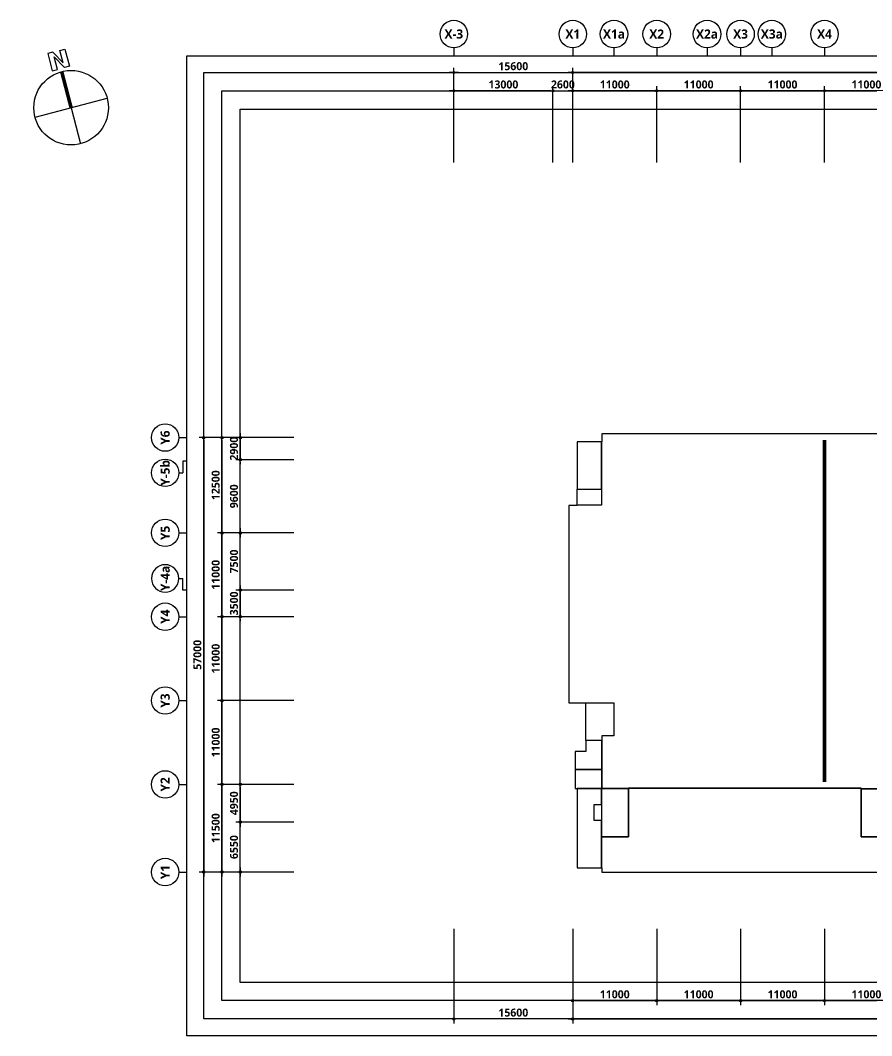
# Model space of a CAD drawing. Header units: millimetres. Extents: x -5354 to 997967, y -1313401 to 249081.
# Drawn here: x 498646 to 610275, y -928197 to -794976 of the extents above; entities that cross this region are included whole.
import ezdxf
from ezdxf.enums import TextEntityAlignment as Align

# ---------------------------------------------------------------- set-up
doc = ezdxf.new("R2010")
doc.units = ezdxf.units.MM
doc.header["$LTSCALE"] = 300
doc.header["$MEASUREMENT"] = 0
doc.header["$PDSIZE"] = -10
doc.layers.get('0').update_dxf_attribs({"linetype": 'CONTINUOUS'})
doc.layers.get('Defpoints').update_dxf_attribs({"color": 153, "linetype": 'CONTINUOUS'})
for name, color, linetype in [('A-ANNO-SYMB', 7, 'CONTINUOUS'), ('A-ANNO-TEXT1', 7, 'CONTINUOUS'), ('A-ST-AXIS-BUB', 7, 'CONTINUOUS'), ('A-ST-AXIS-DIM', 7, 'CONTINUOUS'), ('ILDO_Cosinus Joint', 20, 'CONTINUOUS'), ('X-SEC-종$0$A-ST-AXIS-BUB', 7, 'CONTINUOUS')]:
    doc.layers.add(name, color=color, linetype=linetype)
doc.layers.add('Defpoint', color=161, linetype='CONTINUOUS', plot=False)
doc.layers.add('면적', color=210, linetype='CONTINUOUS', plot=False)
doc.styles.add('SH_대대리576', font='')
doc.styles.get('SH_대대리576').set_extended_font_data('NanumGothic', bold=True)
doc.dimstyles.new('SHP 600', dxfattribs={"dimscale": 300, "dimtxt": 3.5, "dimasz": 1, "dimexe": 2, "dimexo": 2, "dimgap": 1, "dimtad": 1, "dimdec": 0, "dimzin": 0, "dimdsep": 46, "dimtxsty": 'SH_대대리576', "dimblk": 'DIMDOT', "dimcen": 0.09, "dimclrt": 3, "dimadec": 0, "dimazin": 1, "dimtfac": 1, "dimtdec": 0, "dimtix": 1, "dimtmove": 2, "dimatfit": 0, "dimldrblk": 'DIMDOT', "dimfxl": 1, "dimtolj": 1, "dimtzin": 0, "dimarcsym": 0})

# ---------------------------------------------------------------- blocks, each defined once
blk = doc.blocks.new('DIMDOT')
at = {"color": 0}
blk.add_line((-2, 0), (2, 0), dxfattribs=at)
for radius in [0.5, 0.25]:
    blk.add_circle((0, 0), radius, dxfattribs=at)
blk = doc.blocks.new('*D756')
at = {"layer": 'A-ST-AXIS-DIM', "color": 0, "lineweight": -2, "transparency": 16777216}
for p, q in [((571087, -813626), (571087, -801226)), ((676387, -801826), (571387, -801826)), ((676687, -813626), (676687, -801226))]:
    blk.add_line(p, q, dxfattribs=at)
at = {"layer": 'Defpoints', "color": 0, "transparency": 16777216}
for p in [(571087, -801826), (571087, -814226), (676687, -814226)]:
    blk.add_point(p, dxfattribs=at)
at = {"layer": 'A-ST-AXIS-DIM', "color": 0, "lineweight": -2, "transparency": 16777216, "xscale": 300, "yscale": 300, "zscale": 300, "rotation": 180}
blk.add_blockref('DIMDOT', (571087, -801826), dxfattribs=at)
at = {"layer": 'A-ST-AXIS-DIM', "color": 0, "lineweight": -2, "transparency": 16777216, "xscale": 300, "yscale": 300, "zscale": 300}
blk.add_blockref('DIMDOT', (676687, -801826), dxfattribs=at)
at = {"layer": 'A-ST-AXIS-DIM', "color": 3, "transparency": 16777216, "insert": (623887, -801001), "char_height": 1050, "attachment_point": 5, "style": 'SH_대대리576'}
blk.add_mtext('\\A1;105600', dxfattribs=at)
blk = doc.blocks.new('*D755')
at = {"layer": 'A-ST-AXIS-DIM', "color": 0, "lineweight": -2, "transparency": 16777216}
for p, q in [((571087, -813626), (571087, -803626)), ((581787, -804226), (571387, -804226)), ((582087, -813626), (582087, -803626))]:
    blk.add_line(p, q, dxfattribs=at)
at = {"layer": 'Defpoints', "color": 0, "transparency": 16777216}
for p in [(571087, -804226), (571087, -814226), (582087, -814226)]:
    blk.add_point(p, dxfattribs=at)
at = {"layer": 'A-ST-AXIS-DIM', "color": 0, "lineweight": -2, "transparency": 16777216, "xscale": 300, "yscale": 300, "zscale": 300, "rotation": 180}
blk.add_blockref('DIMDOT', (571087, -804226), dxfattribs=at)
at = {"layer": 'A-ST-AXIS-DIM', "color": 0, "lineweight": -2, "transparency": 16777216, "xscale": 300, "yscale": 300, "zscale": 300}
blk.add_blockref('DIMDOT', (582087, -804226), dxfattribs=at)
at = {"layer": 'A-ST-AXIS-DIM', "color": 3, "transparency": 16777216, "insert": (576587, -803401), "char_height": 1050, "attachment_point": 5, "style": 'SH_대대리576'}
blk.add_mtext('\\A1;11000', dxfattribs=at)
blk = doc.blocks.new('*D754')
at = {"layer": 'A-ST-AXIS-DIM', "color": 0, "lineweight": -2, "transparency": 16777216}
for p, q in [((582087, -813626), (582087, -803626)), ((592787, -804226), (582387, -804226)), ((593087, -813626), (593087, -803626))]:
    blk.add_line(p, q, dxfattribs=at)
at = {"layer": 'Defpoints', "color": 0, "transparency": 16777216}
for p in [(582087, -804226), (582087, -814226), (593087, -814226)]:
    blk.add_point(p, dxfattribs=at)
at = {"layer": 'A-ST-AXIS-DIM', "color": 0, "lineweight": -2, "transparency": 16777216, "xscale": 300, "yscale": 300, "zscale": 300, "rotation": 180}
blk.add_blockref('DIMDOT', (582087, -804226), dxfattribs=at)
at = {"layer": 'A-ST-AXIS-DIM', "color": 0, "lineweight": -2, "transparency": 16777216, "xscale": 300, "yscale": 300, "zscale": 300}
blk.add_blockref('DIMDOT', (593087, -804226), dxfattribs=at)
at = {"layer": 'A-ST-AXIS-DIM', "color": 3, "transparency": 16777216, "insert": (587587, -803401), "char_height": 1050, "attachment_point": 5, "style": 'SH_대대리576'}
blk.add_mtext('\\A1;11000', dxfattribs=at)
blk = doc.blocks.new('*D753')
at = {"layer": 'A-ST-AXIS-DIM', "color": 0, "lineweight": -2, "transparency": 16777216}
for p, q in [((593087, -813626), (593087, -803626)), ((603787, -804226), (593387, -804226)), ((604087, -813626), (604087, -803626))]:
    blk.add_line(p, q, dxfattribs=at)
at = {"layer": 'Defpoints', "color": 0, "transparency": 16777216}
for p in [(593087, -804226), (593087, -814226), (604087, -814226)]:
    blk.add_point(p, dxfattribs=at)
at = {"layer": 'A-ST-AXIS-DIM', "color": 0, "lineweight": -2, "transparency": 16777216, "xscale": 300, "yscale": 300, "zscale": 300, "rotation": 180}
blk.add_blockref('DIMDOT', (593087, -804226), dxfattribs=at)
at = {"layer": 'A-ST-AXIS-DIM', "color": 0, "lineweight": -2, "transparency": 16777216, "xscale": 300, "yscale": 300, "zscale": 300}
blk.add_blockref('DIMDOT', (604087, -804226), dxfattribs=at)
at = {"layer": 'A-ST-AXIS-DIM', "color": 3, "transparency": 16777216, "insert": (598587, -803401), "char_height": 1050, "attachment_point": 5, "style": 'SH_대대리576'}
blk.add_mtext('\\A1;11000', dxfattribs=at)
blk = doc.blocks.new('*D752')
at = {"layer": 'A-ST-AXIS-DIM', "color": 0, "lineweight": -2, "transparency": 16777216}
for p, q in [((604087, -813626), (604087, -803626)), ((614787, -804226), (604387, -804226)), ((615087, -813626), (615087, -803626))]:
    blk.add_line(p, q, dxfattribs=at)
at = {"layer": 'Defpoints', "color": 0, "transparency": 16777216}
for p in [(604087, -804226), (604087, -814226), (615087, -814226)]:
    blk.add_point(p, dxfattribs=at)
at = {"layer": 'A-ST-AXIS-DIM', "color": 0, "lineweight": -2, "transparency": 16777216, "xscale": 300, "yscale": 300, "zscale": 300, "rotation": 180}
blk.add_blockref('DIMDOT', (604087, -804226), dxfattribs=at)
at = {"layer": 'A-ST-AXIS-DIM', "color": 0, "lineweight": -2, "transparency": 16777216, "xscale": 300, "yscale": 300, "zscale": 300}
blk.add_blockref('DIMDOT', (615087, -804226), dxfattribs=at)
at = {"layer": 'A-ST-AXIS-DIM', "color": 3, "transparency": 16777216, "insert": (609587, -803401), "char_height": 1050, "attachment_point": 5, "style": 'SH_대대리576'}
blk.add_mtext('\\A1;11000', dxfattribs=at)
blk = doc.blocks.new('*D740')
at = {"layer": 'A-ST-AXIS-DIM', "color": 0, "lineweight": -2, "transparency": 16777216}
for p, q in [((534487, -849726), (522087, -849726)), ((522687, -850026), (522687, -906426)), ((534487, -906726), (522087, -906726))]:
    blk.add_line(p, q, dxfattribs=at)
at = {"layer": 'Defpoints', "color": 0, "transparency": 16777216}
for p in [(535087, -849726), (522687, -906726), (535087, -906726)]:
    blk.add_point(p, dxfattribs=at)
at = {"layer": 'A-ST-AXIS-DIM', "color": 0, "lineweight": -2, "transparency": 16777216, "xscale": 300, "yscale": 300, "zscale": 300}
for p, rotation in [((522687, -849726), 90), ((522687, -906726), 270)]:
    blk.add_blockref('DIMDOT', p, dxfattribs=dict(at, rotation=rotation))
at = {"layer": 'A-ST-AXIS-DIM', "color": 3, "transparency": 16777216, "insert": (521862, -878226), "char_height": 1050, "attachment_point": 5, "rotation": 90, "style": 'SH_대대리576'}
blk.add_mtext('\\A1;57000', dxfattribs=at)
blk = doc.blocks.new('*D739')
at = {"layer": 'A-ST-AXIS-DIM', "color": 0, "lineweight": -2, "transparency": 16777216}
for p, q in [((534487, -895226), (524487, -895226)), ((525087, -895526), (525087, -906426)), ((534487, -906726), (524487, -906726))]:
    blk.add_line(p, q, dxfattribs=at)
at = {"layer": 'Defpoints', "color": 0, "transparency": 16777216}
for p in [(535087, -895226), (525087, -906726), (535087, -906726)]:
    blk.add_point(p, dxfattribs=at)
at = {"layer": 'A-ST-AXIS-DIM', "color": 0, "lineweight": -2, "transparency": 16777216, "xscale": 300, "yscale": 300, "zscale": 300}
for p, rotation in [((525087, -895226), 90), ((525087, -906726), 270)]:
    blk.add_blockref('DIMDOT', p, dxfattribs=dict(at, rotation=rotation))
at = {"layer": 'A-ST-AXIS-DIM', "color": 3, "transparency": 16777216, "insert": (524262, -900976), "char_height": 1050, "attachment_point": 5, "rotation": 90, "style": 'SH_대대리576'}
blk.add_mtext('\\A1;11500', dxfattribs=at)
blk = doc.blocks.new('*D738')
at = {"layer": 'A-ST-AXIS-DIM', "color": 0, "lineweight": -2, "transparency": 16777216}
for p, q in [((534487, -884226), (524487, -884226)), ((525087, -884526), (525087, -894926)), ((534487, -895226), (524487, -895226))]:
    blk.add_line(p, q, dxfattribs=at)
at = {"layer": 'Defpoints', "color": 0, "transparency": 16777216}
for p in [(535087, -884226), (525087, -895226), (535087, -895226)]:
    blk.add_point(p, dxfattribs=at)
at = {"layer": 'A-ST-AXIS-DIM', "color": 0, "lineweight": -2, "transparency": 16777216, "xscale": 300, "yscale": 300, "zscale": 300}
for p, rotation in [((525087, -884226), 90), ((525087, -895226), 270)]:
    blk.add_blockref('DIMDOT', p, dxfattribs=dict(at, rotation=rotation))
at = {"layer": 'A-ST-AXIS-DIM', "color": 3, "transparency": 16777216, "insert": (524262, -889726), "char_height": 1050, "attachment_point": 5, "rotation": 90, "style": 'SH_대대리576'}
blk.add_mtext('\\A1;11000', dxfattribs=at)
blk = doc.blocks.new('*D737')
at = {"layer": 'A-ST-AXIS-DIM', "color": 0, "lineweight": -2, "transparency": 16777216}
for p, q in [((534487, -873226), (524487, -873226)), ((525087, -873526), (525087, -883926)), ((534487, -884226), (524487, -884226))]:
    blk.add_line(p, q, dxfattribs=at)
at = {"layer": 'Defpoints', "color": 0, "transparency": 16777216}
for p in [(535087, -873226), (525087, -884226), (535087, -884226)]:
    blk.add_point(p, dxfattribs=at)
at = {"layer": 'A-ST-AXIS-DIM', "color": 0, "lineweight": -2, "transparency": 16777216, "xscale": 300, "yscale": 300, "zscale": 300}
for p, rotation in [((525087, -873226), 90), ((525087, -884226), 270)]:
    blk.add_blockref('DIMDOT', p, dxfattribs=dict(at, rotation=rotation))
at = {"layer": 'A-ST-AXIS-DIM', "color": 3, "transparency": 16777216, "insert": (524262, -878726), "char_height": 1050, "attachment_point": 5, "rotation": 90, "style": 'SH_대대리576'}
blk.add_mtext('\\A1;11000', dxfattribs=at)
blk = doc.blocks.new('*D736')
at = {"layer": 'A-ST-AXIS-DIM', "color": 0, "lineweight": -2, "transparency": 16777216}
for p, q in [((534487, -862226), (524487, -862226)), ((525087, -862526), (525087, -872926)), ((534487, -873226), (524487, -873226))]:
    blk.add_line(p, q, dxfattribs=at)
at = {"layer": 'Defpoints', "color": 0, "transparency": 16777216}
for p in [(535087, -862226), (525087, -873226), (535087, -873226)]:
    blk.add_point(p, dxfattribs=at)
at = {"layer": 'A-ST-AXIS-DIM', "color": 0, "lineweight": -2, "transparency": 16777216, "xscale": 300, "yscale": 300, "zscale": 300}
for p, rotation in [((525087, -862226), 90), ((525087, -873226), 270)]:
    blk.add_blockref('DIMDOT', p, dxfattribs=dict(at, rotation=rotation))
at = {"layer": 'A-ST-AXIS-DIM', "color": 3, "transparency": 16777216, "insert": (524262, -867726), "char_height": 1050, "attachment_point": 5, "rotation": 90, "style": 'SH_대대리576'}
blk.add_mtext('\\A1;11000', dxfattribs=at)
blk = doc.blocks.new('*D735')
at = {"layer": 'A-ST-AXIS-DIM', "color": 0, "lineweight": -2, "transparency": 16777216}
for p, q in [((534487, -849726), (524487, -849726)), ((525087, -850026), (525087, -861926)), ((534487, -862226), (524487, -862226))]:
    blk.add_line(p, q, dxfattribs=at)
at = {"layer": 'Defpoints', "color": 0, "transparency": 16777216}
for p in [(535087, -849726), (525087, -862226), (535087, -862226)]:
    blk.add_point(p, dxfattribs=at)
at = {"layer": 'A-ST-AXIS-DIM', "color": 0, "lineweight": -2, "transparency": 16777216, "xscale": 300, "yscale": 300, "zscale": 300}
for p, rotation in [((525087, -849726), 90), ((525087, -862226), 270)]:
    blk.add_blockref('DIMDOT', p, dxfattribs=dict(at, rotation=rotation))
at = {"layer": 'A-ST-AXIS-DIM', "color": 3, "transparency": 16777216, "insert": (524262, -855976), "char_height": 1050, "attachment_point": 5, "rotation": 90, "style": 'SH_대대리576'}
blk.add_mtext('\\A1;12500', dxfattribs=at)
blk = doc.blocks.new('*D603')
at = {"layer": 'A-ST-AXIS-DIM', "color": 0, "lineweight": -2, "transparency": 16777216}
for p, q in [((571087, -914197), (571087, -924197)), ((582087, -914197), (582087, -924197)), ((571387, -923597), (581787, -923597))]:
    blk.add_line(p, q, dxfattribs=at)
at = {"layer": 'Defpoints', "color": 0, "transparency": 16777216}
for p in [(571087, -913597), (582087, -913597), (582087, -923597)]:
    blk.add_point(p, dxfattribs=at)
at = {"layer": 'A-ST-AXIS-DIM', "color": 0, "lineweight": -2, "transparency": 16777216, "xscale": 300, "yscale": 300, "zscale": 300, "rotation": 180}
blk.add_blockref('DIMDOT', (571087, -923597), dxfattribs=at)
at = {"layer": 'A-ST-AXIS-DIM', "color": 0, "lineweight": -2, "transparency": 16777216, "xscale": 300, "yscale": 300, "zscale": 300}
blk.add_blockref('DIMDOT', (582087, -923597), dxfattribs=at)
at = {"layer": 'A-ST-AXIS-DIM', "color": 3, "transparency": 16777216, "insert": (576587, -922772), "char_height": 1050, "attachment_point": 5, "style": 'SH_대대리576'}
blk.add_mtext('\\A1;11000', dxfattribs=at)
blk = doc.blocks.new('*D602')
at = {"layer": 'A-ST-AXIS-DIM', "color": 0, "lineweight": -2, "transparency": 16777216}
for p, q in [((582087, -914197), (582087, -924197)), ((593087, -914197), (593087, -924197)), ((582387, -923597), (592787, -923597))]:
    blk.add_line(p, q, dxfattribs=at)
at = {"layer": 'Defpoints', "color": 0, "transparency": 16777216}
for p in [(582087, -913597), (593087, -913597), (593087, -923597)]:
    blk.add_point(p, dxfattribs=at)
at = {"layer": 'A-ST-AXIS-DIM', "color": 0, "lineweight": -2, "transparency": 16777216, "xscale": 300, "yscale": 300, "zscale": 300, "rotation": 180}
blk.add_blockref('DIMDOT', (582087, -923597), dxfattribs=at)
at = {"layer": 'A-ST-AXIS-DIM', "color": 0, "lineweight": -2, "transparency": 16777216, "xscale": 300, "yscale": 300, "zscale": 300}
blk.add_blockref('DIMDOT', (593087, -923597), dxfattribs=at)
at = {"layer": 'A-ST-AXIS-DIM', "color": 3, "transparency": 16777216, "insert": (587587, -922772), "char_height": 1050, "attachment_point": 5, "style": 'SH_대대리576'}
blk.add_mtext('\\A1;11000', dxfattribs=at)
blk = doc.blocks.new('*D601')
at = {"layer": 'A-ST-AXIS-DIM', "color": 0, "lineweight": -2, "transparency": 16777216}
for p, q in [((593087, -914197), (593087, -924197)), ((604087, -914197), (604087, -924197)), ((593387, -923597), (603787, -923597))]:
    blk.add_line(p, q, dxfattribs=at)
at = {"layer": 'Defpoints', "color": 0, "transparency": 16777216}
for p in [(593087, -913597), (604087, -913597), (604087, -923597)]:
    blk.add_point(p, dxfattribs=at)
at = {"layer": 'A-ST-AXIS-DIM', "color": 0, "lineweight": -2, "transparency": 16777216, "xscale": 300, "yscale": 300, "zscale": 300, "rotation": 180}
blk.add_blockref('DIMDOT', (593087, -923597), dxfattribs=at)
at = {"layer": 'A-ST-AXIS-DIM', "color": 0, "lineweight": -2, "transparency": 16777216, "xscale": 300, "yscale": 300, "zscale": 300}
blk.add_blockref('DIMDOT', (604087, -923597), dxfattribs=at)
at = {"layer": 'A-ST-AXIS-DIM', "color": 3, "transparency": 16777216, "insert": (598587, -922772), "char_height": 1050, "attachment_point": 5, "style": 'SH_대대리576'}
blk.add_mtext('\\A1;11000', dxfattribs=at)
blk = doc.blocks.new('*D600')
at = {"layer": 'A-ST-AXIS-DIM', "color": 0, "lineweight": -2, "transparency": 16777216}
for p, q in [((604087, -914197), (604087, -924197)), ((615087, -914197), (615087, -924197)), ((604387, -923597), (614787, -923597))]:
    blk.add_line(p, q, dxfattribs=at)
at = {"layer": 'Defpoints', "color": 0, "transparency": 16777216}
for p in [(604087, -913597), (615087, -913597), (615087, -923597)]:
    blk.add_point(p, dxfattribs=at)
at = {"layer": 'A-ST-AXIS-DIM', "color": 0, "lineweight": -2, "transparency": 16777216, "xscale": 300, "yscale": 300, "zscale": 300, "rotation": 180}
blk.add_blockref('DIMDOT', (604087, -923597), dxfattribs=at)
at = {"layer": 'A-ST-AXIS-DIM', "color": 0, "lineweight": -2, "transparency": 16777216, "xscale": 300, "yscale": 300, "zscale": 300}
blk.add_blockref('DIMDOT', (615087, -923597), dxfattribs=at)
at = {"layer": 'A-ST-AXIS-DIM', "color": 3, "transparency": 16777216, "insert": (609587, -922772), "char_height": 1050, "attachment_point": 5, "style": 'SH_대대리576'}
blk.add_mtext('\\A1;11000', dxfattribs=at)
blk = doc.blocks.new('*D594')
at = {"layer": 'A-ST-AXIS-DIM', "color": 0, "lineweight": -2, "transparency": 16777216}
for p, q in [((571087, -914197), (571087, -926597)), ((670087, -914197), (670087, -926597)), ((571387, -925997), (669787, -925997))]:
    blk.add_line(p, q, dxfattribs=at)
at = {"layer": 'Defpoints', "color": 0, "transparency": 16777216}
for p in [(571087, -913597), (670087, -913597), (670087, -925997)]:
    blk.add_point(p, dxfattribs=at)
at = {"layer": 'A-ST-AXIS-DIM', "color": 0, "lineweight": -2, "transparency": 16777216, "xscale": 300, "yscale": 300, "zscale": 300, "rotation": 180}
blk.add_blockref('DIMDOT', (571087, -925997), dxfattribs=at)
at = {"layer": 'A-ST-AXIS-DIM', "color": 0, "lineweight": -2, "transparency": 16777216, "xscale": 300, "yscale": 300, "zscale": 300}
blk.add_blockref('DIMDOT', (670087, -925997), dxfattribs=at)
at = {"layer": 'A-ST-AXIS-DIM', "color": 3, "transparency": 16777216, "insert": (620587, -925172), "char_height": 1050, "attachment_point": 5, "style": 'SH_대대리576'}
blk.add_mtext('\\A1;99000', dxfattribs=at)
blk = doc.blocks.new('dr-sy-018-D-M')
at = {"layer": 'A-ANNO-SYMB'}
for p, q in [((-1, 16.4), (-2.5, 16.4)), ((-2.5, 16.4), (-2.5, 11.4)), ((-1, 16.4), (1, 12.8)), ((-1, 15.09), (1.05, 11.4)), ((-1, 11.4), (-1, 15.09)), ((1, 12.8), (1, 16.4)), ((1, 16.4), (2.5, 16.4)), ((2.5, 16.4), (2.5, 11.4)), ((-2.5, 11.4), (-1, 11.4)), ((2.5, 11.4), (1.05, 11.4)), ((-10.5, 0), (10.5, 0)), ((0, 0), (0, -10.5))]:
    blk.add_line(p, q, dxfattribs=at)
at = {"layer": 'A-ANNO-SYMB', "const_width": 1}
blk.add_lwpolyline([(0, 10.5), (0, 0)], dxfattribs=at)
at = {"layer": 'A-ANNO-SYMB'}
blk.add_circle((0, 0), 10.5, dxfattribs=at)
blk = doc.blocks.new('A-ST-AXIS-BUB-1')
at = {"layer": 'A-ST-AXIS-BUB'}
blk.add_line((0, 350), (0, 0), dxfattribs=at)
blk.add_circle((0, 950), 600, dxfattribs=at)
blk = doc.blocks.new('A-ST-AXIS-BUB-2')
at = {"layer": 'X-SEC-종$0$A-ST-AXIS-BUB'}
blk.add_line((1800, 1050, -103000), (1800, 525, -103000), dxfattribs=at)
at = {"layer": 'X-SEC-종$0$A-ST-AXIS-BUB', "elevation": -103000}
blk.add_lwpolyline([(3323, 0), (3323, 525), (1800, 525)], dxfattribs=at)
at = {"layer": 'X-SEC-종$0$A-ST-AXIS-BUB'}
blk.add_circle((1800, 2850, -103000), 1800, dxfattribs=at)
blk = doc.blocks.new('*D645')
at = {"layer": 'A-ST-AXIS-DIM', "color": 0, "lineweight": -2, "transparency": 16777216}
for p, q in [((555487, -813626), (555487, -801226)), ((555787, -801826), (570787, -801826)), ((571087, -813626), (571087, -801226))]:
    blk.add_line(p, q, dxfattribs=at)
at = {"layer": 'Defpoints', "color": 0, "transparency": 16777216}
for p in [(571087, -801826), (555487, -814226), (571087, -814226)]:
    blk.add_point(p, dxfattribs=at)
at = {"layer": 'A-ST-AXIS-DIM', "color": 0, "lineweight": -2, "transparency": 16777216, "xscale": 300, "yscale": 300, "zscale": 300, "rotation": 180}
blk.add_blockref('DIMDOT', (555487, -801826), dxfattribs=at)
at = {"layer": 'A-ST-AXIS-DIM', "color": 0, "lineweight": -2, "transparency": 16777216, "xscale": 300, "yscale": 300, "zscale": 300}
blk.add_blockref('DIMDOT', (571087, -801826), dxfattribs=at)
at = {"layer": 'A-ST-AXIS-DIM', "color": 3, "transparency": 16777216, "insert": (563287, -801001), "char_height": 1050, "attachment_point": 5, "style": 'SH_대대리576'}
blk.add_mtext('\\A1;15600', dxfattribs=at)
blk = doc.blocks.new('*D644')
at = {"layer": 'A-ST-AXIS-DIM', "color": 0, "lineweight": -2, "transparency": 16777216}
for p, q in [((555487, -914197), (555487, -926597)), ((571087, -914197), (571087, -926597)), ((570787, -925997), (555787, -925997))]:
    blk.add_line(p, q, dxfattribs=at)
at = {"layer": 'Defpoints', "color": 0, "transparency": 16777216}
for p in [(555487, -913597), (571087, -913597), (555487, -925997)]:
    blk.add_point(p, dxfattribs=at)
at = {"layer": 'A-ST-AXIS-DIM', "color": 0, "lineweight": -2, "transparency": 16777216, "xscale": 300, "yscale": 300, "zscale": 300, "rotation": 180}
blk.add_blockref('DIMDOT', (555487, -925997), dxfattribs=at)
at = {"layer": 'A-ST-AXIS-DIM', "color": 0, "lineweight": -2, "transparency": 16777216, "xscale": 300, "yscale": 300, "zscale": 300}
blk.add_blockref('DIMDOT', (571087, -925997), dxfattribs=at)
at = {"layer": 'A-ST-AXIS-DIM', "color": 3, "transparency": 16777216, "insert": (563287, -925172), "char_height": 1050, "attachment_point": 5, "style": 'SH_대대리576'}
blk.add_mtext('\\A1;15600', dxfattribs=at)
blk = doc.blocks.new('*D655')
at = {"layer": 'A-ST-AXIS-DIM', "color": 0, "lineweight": -2, "transparency": 16777216}
for p, q in [((534487, -869726), (526887, -869726)), ((527487, -869426), (527487, -869126)), ((527487, -869726), (527487, -873226)), ((534487, -873226), (526887, -873226)), ((527487, -873526), (527487, -873826))]:
    blk.add_line(p, q, dxfattribs=at)
at = {"layer": 'Defpoints', "color": 0, "transparency": 16777216}
for p in [(535087, -869726), (527487, -873226), (535087, -873226)]:
    blk.add_point(p, dxfattribs=at)
at = {"layer": 'A-ST-AXIS-DIM', "color": 0, "lineweight": -2, "transparency": 16777216, "xscale": 300, "yscale": 300, "zscale": 300}
for p, rotation in [((527487, -869726), 270), ((527487, -873226), 90)]:
    blk.add_blockref('DIMDOT', p, dxfattribs=dict(at, rotation=rotation))
at = {"layer": 'A-ST-AXIS-DIM', "color": 3, "transparency": 16777216, "insert": (526662, -871476), "char_height": 1050, "attachment_point": 5, "rotation": 90, "style": 'SH_대대리576'}
blk.add_mtext('\\A1;3500', dxfattribs=at)
blk = doc.blocks.new('*D654')
at = {"layer": 'A-ST-AXIS-DIM', "color": 0, "lineweight": -2, "transparency": 16777216}
for p, q in [((534487, -862226), (526887, -862226)), ((527487, -869426), (527487, -862526)), ((534487, -869726), (526887, -869726))]:
    blk.add_line(p, q, dxfattribs=at)
at = {"layer": 'Defpoints', "color": 0, "transparency": 16777216}
for p in [(527487, -862226), (535087, -862226), (535087, -869726)]:
    blk.add_point(p, dxfattribs=at)
at = {"layer": 'A-ST-AXIS-DIM', "color": 0, "lineweight": -2, "transparency": 16777216, "xscale": 300, "yscale": 300, "zscale": 300}
for p, rotation in [((527487, -862226), 90), ((527487, -869726), 270)]:
    blk.add_blockref('DIMDOT', p, dxfattribs=dict(at, rotation=rotation))
at = {"layer": 'A-ST-AXIS-DIM', "color": 3, "transparency": 16777216, "insert": (526662, -865976), "char_height": 1050, "attachment_point": 5, "rotation": 90, "style": 'SH_대대리576'}
blk.add_mtext('\\A1;7500', dxfattribs=at)
blk = doc.blocks.new('*D646')
at = {"layer": 'A-ST-AXIS-DIM', "color": 0, "lineweight": -2, "transparency": 16777216}
for p, q in [((568187, -804226), (567887, -804226)), ((568487, -813626), (568487, -803626)), ((568487, -804226), (571087, -804226)), ((571087, -813626), (571087, -803626)), ((571387, -804226), (571687, -804226))]:
    blk.add_line(p, q, dxfattribs=at)
at = {"layer": 'Defpoints', "color": 0, "transparency": 16777216}
for p in [(571087, -804226), (568487, -814226), (571087, -814226)]:
    blk.add_point(p, dxfattribs=at)
at = {"layer": 'A-ST-AXIS-DIM', "color": 0, "lineweight": -2, "transparency": 16777216, "xscale": 300, "yscale": 300, "zscale": 300}
blk.add_blockref('DIMDOT', (568487, -804226), dxfattribs=at)
at = {"layer": 'A-ST-AXIS-DIM', "color": 0, "lineweight": -2, "transparency": 16777216, "xscale": 300, "yscale": 300, "zscale": 300, "rotation": 180}
blk.add_blockref('DIMDOT', (571087, -804226), dxfattribs=at)
at = {"layer": 'A-ST-AXIS-DIM', "color": 3, "transparency": 16777216, "insert": (569787, -803401), "char_height": 1050, "attachment_point": 5, "style": 'SH_대대리576'}
blk.add_mtext('\\A1;2600', dxfattribs=at)
blk = doc.blocks.new('*D586')
at = {"layer": 'A-ST-AXIS-DIM', "color": 0, "lineweight": -2, "transparency": 16777216}
for p, q in [((555487, -813626), (555487, -803626)), ((568187, -804226), (555787, -804226)), ((568487, -813626), (568487, -803626))]:
    blk.add_line(p, q, dxfattribs=at)
at = {"layer": 'Defpoints', "color": 0, "transparency": 16777216}
for p in [(555487, -804226), (555487, -814226), (568487, -814226)]:
    blk.add_point(p, dxfattribs=at)
at = {"layer": 'A-ST-AXIS-DIM', "color": 0, "lineweight": -2, "transparency": 16777216, "xscale": 300, "yscale": 300, "zscale": 300, "rotation": 180}
blk.add_blockref('DIMDOT', (555487, -804226), dxfattribs=at)
at = {"layer": 'A-ST-AXIS-DIM', "color": 0, "lineweight": -2, "transparency": 16777216, "xscale": 300, "yscale": 300, "zscale": 300}
blk.add_blockref('DIMDOT', (568487, -804226), dxfattribs=at)
at = {"layer": 'A-ST-AXIS-DIM', "color": 3, "transparency": 16777216, "insert": (561987, -803401), "char_height": 1050, "attachment_point": 5, "style": 'SH_대대리576'}
blk.add_mtext('\\A1;13000', dxfattribs=at)
blk = doc.blocks.new('*D585')
at = {"layer": 'A-ST-AXIS-DIM', "color": 0, "lineweight": -2, "transparency": 16777216}
for p, q in [((534487, -852626), (526887, -852626)), ((527487, -861926), (527487, -852926)), ((534487, -862226), (526887, -862226))]:
    blk.add_line(p, q, dxfattribs=at)
at = {"layer": 'Defpoints', "color": 0, "transparency": 16777216}
for p in [(527487, -852626), (535087, -852626), (535087, -862226)]:
    blk.add_point(p, dxfattribs=at)
at = {"layer": 'A-ST-AXIS-DIM', "color": 0, "lineweight": -2, "transparency": 16777216, "xscale": 300, "yscale": 300, "zscale": 300}
for p, rotation in [((527487, -852626), 90), ((527487, -862226), 270)]:
    blk.add_blockref('DIMDOT', p, dxfattribs=dict(at, rotation=rotation))
at = {"layer": 'A-ST-AXIS-DIM', "color": 3, "transparency": 16777216, "insert": (526662, -857426), "char_height": 1050, "attachment_point": 5, "rotation": 90, "style": 'SH_대대리576'}
blk.add_mtext('\\A1;9600', dxfattribs=at)
blk = doc.blocks.new('*D584')
at = {"layer": 'A-ST-AXIS-DIM', "color": 0, "lineweight": -2, "transparency": 16777216}
for p, q in [((534487, -849726), (526887, -849726)), ((527487, -849426), (527487, -849126)), ((527487, -849726), (527487, -852626)), ((534487, -852626), (526887, -852626)), ((527487, -852926), (527487, -853226))]:
    blk.add_line(p, q, dxfattribs=at)
at = {"layer": 'Defpoints', "color": 0, "transparency": 16777216}
for p in [(535087, -849726), (527487, -852626), (535087, -852626)]:
    blk.add_point(p, dxfattribs=at)
at = {"layer": 'A-ST-AXIS-DIM', "color": 0, "lineweight": -2, "transparency": 16777216, "xscale": 300, "yscale": 300, "zscale": 300}
for p, rotation in [((527487, -849726), 270), ((527487, -852626), 90)]:
    blk.add_blockref('DIMDOT', p, dxfattribs=dict(at, rotation=rotation))
at = {"layer": 'A-ST-AXIS-DIM', "color": 3, "transparency": 16777216, "insert": (526662, -851176), "char_height": 1050, "attachment_point": 5, "rotation": 90, "style": 'SH_대대리576'}
blk.add_mtext('\\A1;2900', dxfattribs=at)
blk = doc.blocks.new('*D583')
at = {"layer": 'A-ST-AXIS-DIM', "color": 0, "lineweight": -2, "transparency": 16777216}
for p, q in [((534487, -900176), (526887, -900176)), ((527487, -906426), (527487, -900476)), ((534487, -906726), (526887, -906726))]:
    blk.add_line(p, q, dxfattribs=at)
at = {"layer": 'Defpoints', "color": 0, "transparency": 16777216}
for p in [(527487, -900176), (535087, -900176), (535087, -906726)]:
    blk.add_point(p, dxfattribs=at)
at = {"layer": 'A-ST-AXIS-DIM', "color": 0, "lineweight": -2, "transparency": 16777216, "xscale": 300, "yscale": 300, "zscale": 300}
for p, rotation in [((527487, -900176), 90), ((527487, -906726), 270)]:
    blk.add_blockref('DIMDOT', p, dxfattribs=dict(at, rotation=rotation))
at = {"layer": 'A-ST-AXIS-DIM', "color": 3, "transparency": 16777216, "insert": (526662, -903451), "char_height": 1050, "attachment_point": 5, "rotation": 90, "style": 'SH_대대리576'}
blk.add_mtext('\\A1;6550', dxfattribs=at)
blk = doc.blocks.new('*D582')
at = {"layer": 'A-ST-AXIS-DIM', "color": 0, "lineweight": -2, "transparency": 16777216}
for p, q in [((534487, -895226), (526887, -895226)), ((527487, -895526), (527487, -899876)), ((534487, -900176), (526887, -900176))]:
    blk.add_line(p, q, dxfattribs=at)
at = {"layer": 'Defpoints', "color": 0, "transparency": 16777216}
for p in [(535087, -895226), (527487, -900176), (535087, -900176)]:
    blk.add_point(p, dxfattribs=at)
at = {"layer": 'A-ST-AXIS-DIM', "color": 0, "lineweight": -2, "transparency": 16777216, "xscale": 300, "yscale": 300, "zscale": 300}
for p, rotation in [((527487, -895226), 90), ((527487, -900176), 270)]:
    blk.add_blockref('DIMDOT', p, dxfattribs=dict(at, rotation=rotation))
at = {"layer": 'A-ST-AXIS-DIM', "color": 3, "transparency": 16777216, "insert": (526662, -897701), "char_height": 1050, "attachment_point": 5, "rotation": 90, "style": 'SH_대대리576'}
blk.add_mtext('\\A1;4950', dxfattribs=at)
blk = doc.blocks.new('G$CF9371588')
blk.add_line((7800, 10975, 103000), (4300, 10975, 103000))
at = {"layer": '면적'}
for p, q in [((100000, 12500, 103000), (100000, 22200, 103000)), ((66500, 0, 103000), (66500, 11000, 103000))]:
    blk.add_line(p, q, dxfattribs=at)
for points in [[(100000, 26500), (100000, 48025), (98950, 48025), (98950, 48150), (95750, 48150), (95750, 56450), (95700, 56450), (95700, 57500), (44500, 57500), (44500, 57000), (43950, 57000), (43950, 56450), (43950, 48150), (40750, 48150), (40750, 56450), (40700, 56450), (40700, 57500), (4300, 57500), (4300, 56450), (4250, 56450), (4250, 48150), (1050, 48150), (1050, 48100), (0, 48100), (0, 22200), (2200, 22200), (5900, 22200), (5900, 17860), (4300, 17860), (4300, 10975), (7800, 10975), (7800, 11000), (38300, 11000), (38300, 10900), (44000, 10900), (44000, 11000), (66500, 11000), (66500, 26500)], [(40750, 56450), (43950, 56450), (43950, 50250), (40750, 50250)], [(40750, 50250), (43950, 50250), (43950, 48150), (40750, 48150)], [(2200, 17260), (2200, 22200), (5900, 22200), (5900, 17860), (4300, 17860), (4300, 17260)], [(2200, 17260), (2200, 15800), (800, 15800), (800, 13450), (4300, 13450), (4300, 17260), (2200, 17260)], [(800, 13450), (800, 10950), (1050, 10950), (4300, 10950), (4300, 13450)], [(4250, 8850), (4250, 10950), (1050, 10950), (1050, 550), (4250, 550), (4250, 6750), (3300, 6750), (3300, 8850)], [(4250, 4600), (4250, 550), (4300, 550), (4300, 0), (40700, 0), (40700, 550), (40750, 550), (40750, 4600), (38300, 4600), (38300, 11000), (7800, 11000), (7800, 4600)], [(4300, 10975), (4300, 10950), (4250, 10950), (4250, 8850), (4250, 8850), (4250, 6750), (4250, 6750), (4250, 4600), (7800, 4600), (7800, 10975)], [(38300, 10900), (38300, 4600), (40750, 4600), (40750, 8850), (40750, 8850), (40750, 8850), (40750, 8850), (40750, 10900)], [(40750, 10900), (44000, 10900), (44000, 8850), (40750, 8850)], [(43950, 0), (43950, 8850), (44000, 8850), (44000, 11000), (93300, 11000), (93300, 4602), (95750, 4602), (95750, 0)], [(93300, 10900), (93300, 4602), (95700, 4602), (95700, 4602), (95750, 4602), (95750, 8850), (99000, 8850), (99000, 8850), (99000, 9000), (99000, 10900)], [(40750, 8850), (43950, 8850), (43950, 6750), (40750, 6750)], [(98950, 6750), (95750, 6750), (95750, 8850), (98950, 8850)], [(40750, 6750), (43950, 6750), (43950, 550), (40750, 550)], [(98950, 550), (95750, 550), (95750, 6750), (98950, 6750)]]:
    blk.add_lwpolyline(points, close=True, dxfattribs=at)
at = {"layer": '면적', "elevation": 103000}
for points in [[(1050, 50250), (4250, 50250), (4250, 56450), (1050, 56450)], [(98950, 50250), (95750, 50250), (95750, 56450), (98950, 56450)], [(1050, 50250), (4250, 50250), (4250, 48150), (1050, 48150)], [(95750, 50250), (98950, 50250), (98950, 48150), (95750, 48150)], [(66500, 11000), (66500, 26500), (100000, 26500), (100000, 22200), (106350, 22200), (106350, 12500), (100000, 12500), (100000, 10900), (93300, 10900), (93300, 11000)], [(66500, 11000), (66500, 0), (95750, 0), (95750, 4602), (93300, 4602), (93300, 11000)], [(3300, 8850), (4250, 8850), (4250, 6750), (3300, 6750)]]:
    blk.add_lwpolyline(points, close=True, dxfattribs=at)
at = {"layer": '면적'}
for points in [[(43950, 48150), (44200, 48150), (44200, 44500), (44500, 44500), (44500, 11000)], [(7800, 11000), (38300, 11000)], [(7800, 11000), (38300, 11000)], [(93300, 11000), (45000, 11000)]]:
    blk.add_lwpolyline(points, dxfattribs=at)

msp = doc.modelspace()

# ---------------------------------------------------------------- linework, layer by layer
at = {"layer": 'Defpoint'}
for points in [[(691687.2, -928197.4), (520487.2, -928197.4), (520487.2, -799625.9), (691687.2, -799625.9)], [(689487.2, -925997.4), (522687.2, -925997.4), (522687.2, -801825.9), (689487.2, -801825.9)], [(687087.2, -923597.4), (525087.2, -923597.4), (525087.2, -804225.9), (687087.2, -804225.9)], [(684687.2, -921197.4), (527487.2, -921197.4), (527487.2, -806625.9), (684687.2, -806625.9)]]:
    msp.add_lwpolyline(points, close=True, dxfattribs=at)
at = {"layer": 'ILDO_Cosinus Joint', "const_width": 500, "elevation": 103000}
msp.add_lwpolyline([(604087.2, -850054.9), (604087.2, -894926.9)], dxfattribs=at)

# ---------------------------------------------------------------- block references
at = {"xscale": 465.6960000000489, "yscale": 465.6960000000489, "zscale": 465.6960000000489, "rotation": 14.62512501076412}
msp.add_blockref('dr-sy-018-D-M', (505305.4, -806442.3), dxfattribs=at)
msp.add_blockref('G$CF9371588', (570587.2, -906725.9))
at = {"layer": 'A-ST-AXIS-BUB', "xscale": 3, "yscale": 3, "zscale": 3}
for p in [(555487.2, -799625.9), (571087.2, -799625.9), (576487.2, -799625.9), (582087.2, -799625.9), (588687.2, -799625.9), (593087.2, -799625.9), (597187.2, -799625.9), (604087.2, -799625.9)]:
    msp.add_blockref('A-ST-AXIS-BUB-1', p, dxfattribs=at)
at = {"layer": 'A-ST-AXIS-BUB', "xscale": 3, "yscale": 3, "zscale": 3, "rotation": 90}
for p in [(520487.2, -849725.9), (520487.2, -849725.9), (520487.2, -862225.9), (520487.2, -873225.9), (520487.2, -873225.9), (520487.2, -884225.9), (520487.2, -884225.9), (520487.2, -895225.9), (520487.2, -895225.9), (520487.2, -906725.9), (520487.2, -906725.9)]:
    msp.add_blockref('A-ST-AXIS-BUB-1', p, dxfattribs=at)
at = {"layer": 'A-ST-AXIS-BUB', "rotation": 90}
msp.add_blockref('A-ST-AXIS-BUB-2', (520487.2, -856148.8), dxfattribs=at)
at = {"layer": 'A-ST-AXIS-BUB', "xscale": -1, "rotation": 89.99999999999984}
msp.add_blockref('A-ST-AXIS-BUB-2', (520487.2, -866403), dxfattribs=at)

# ---------------------------------------------------------------- texts
at = {"layer": 'A-ANNO-TEXT1', "style": 'SH_대대리576'}
for s, p in [('X-3', (555487.2, -796775.9)), ('X1', (571087.2, -796775.9)), ('X1a', (576487.2, -796775.9)), ('X2', (582087.2, -796775.9)), ('X2a', (588687.2, -796775.9)), ('X3', (593087.2, -796775.9)), ('X3a', (597187.2, -796775.9)), ('X4', (604087.2, -796775.9))]:
    msp.add_text(s, height=1200, dxfattribs=at).set_placement(p, align=Align.MIDDLE_CENTER)
for s, p in [('Y6', (517637.2, -849725.9)), ('Y6', (517637.2, -849725.9)), ('Y-5b', (517637.2, -854348.8)), ('Y5', (517637.2, -862225.9)), ('Y-4a', (517637.2, -868203)), ('Y4', (517637.2, -873225.9)), ('Y4', (517637.2, -873225.9)), ('Y3', (517637.2, -884225.9)), ('Y3', (517637.2, -884225.9)), ('Y2', (517637.2, -895225.9)), ('Y2', (517637.2, -895225.9)), ('Y1', (517637.2, -906725.9)), ('Y1', (517637.2, -906725.9))]:
    msp.add_text(s, height=1200, rotation=90, dxfattribs=at).set_placement(p, align=Align.MIDDLE_CENTER)

# ---------------------------------------------------------------- dimensions: what is measured, and where the dimension line sits
at = {"layer": 'A-ST-AXIS-DIM'}
for base, p1, p2, angle, picture, middle in [((571087.2, -801825.9), (555487.2, -814225.9), (571087.2, -814225.9), 180, '*D645', (563287.2, -801000.9)), ((571087.2, -804225.9), (568487.2, -814225.9), (571087.2, -814225.9), 180, '*D646', (569787.2, -803400.9)), ((522687.2, -906725.9), (535087.2, -849725.9), (535087.2, -906725.9), 90, '*D740', (521862.2, -878225.9)), ((525087.2, -862225.9), (535087.2, -849725.9), (535087.2, -862225.9), 90, '*D735', (524262.2, -855975.9)), ((527487.2, -852625.9), (535087.2, -849725.9), (535087.2, -852625.9), 90, '*D584', (526662.2, -851175.9)), ((527487.2, -852625.9), (535087.2, -862225.9), (535087.2, -852625.9), 270, '*D585', (526662.2, -857425.9)), ((525087.2, -873225.9), (535087.2, -862225.9), (535087.2, -873225.9), 90, '*D736', (524262.2, -867725.9)), ((527487.2, -862225.9), (535087.2, -869725.9), (535087.2, -862225.9), 270, '*D654', (526662.2, -865975.9)), ((527487.2, -873225.9), (535087.2, -869725.9), (535087.2, -873225.9), 90, '*D655', (526662.2, -871475.9)), ((525087.2, -884225.9), (535087.2, -873225.9), (535087.2, -884225.9), 90, '*D737', (524262.2, -878725.9)), ((525087.2, -895225.9), (535087.2, -884225.9), (535087.2, -895225.9), 90, '*D738', (524262.2, -889725.9)), ((525087.2, -906725.9), (535087.2, -895225.9), (535087.2, -906725.9), 90, '*D739', (524262.2, -900975.9)), ((527487.2, -900175.9), (535087.2, -895225.9), (535087.2, -900175.9), 90, '*D582', (526662.2, -897700.9)), ((527487.2, -900175.9), (535087.2, -906725.9), (535087.2, -900175.9), 270, '*D583', (526662.2, -903450.9)), ((582087.2, -923597.4), (571087.2, -913597.4), (582087.2, -913597.4), 180, '*D603', (576587.2, -922772.4)), ((670087.2, -925997.4), (571087.2, -913597.4), (670087.2, -913597.4), 180, '*D594', (620587.2, -925172.4)), ((593087.2, -923597.4), (582087.2, -913597.4), (593087.2, -913597.4), 180, '*D602', (587587.2, -922772.4)), ((604087.2, -923597.4), (593087.2, -913597.4), (604087.2, -913597.4), 180, '*D601', (598587.2, -922772.4)), ((615087.2, -923597.4), (604087.2, -913597.4), (615087.2, -913597.4), 180, '*D600', (609587.2, -922772.4))]:
    dim = msp.add_linear_dim(base=base, p1=p1, p2=p2, angle=angle, dimstyle='SHP 600', dxfattribs=at)
    dim.commit()
    dim.dimension.update_dxf_attribs({"geometry": picture, "text_midpoint": middle})
for base, p1, p2, picture, middle in [((571087.2, -801825.9), (676687.2, -814225.9), (571087.2, -814225.9), '*D756', (623887.2, -801000.9)), ((555487.2, -804225.9), (568487.2, -814225.9), (555487.2, -814225.9), '*D586', (561987.2, -803400.9)), ((571087.2, -804225.9), (582087.2, -814225.9), (571087.2, -814225.9), '*D755', (576587.2, -803400.9)), ((582087.2, -804225.9), (593087.2, -814225.9), (582087.2, -814225.9), '*D754', (587587.2, -803400.9)), ((593087.2, -804225.9), (604087.2, -814225.9), (593087.2, -814225.9), '*D753', (598587.2, -803400.9)), ((604087.2, -804225.9), (615087.2, -814225.9), (604087.2, -814225.9), '*D752', (609587.2, -803400.9)), ((555487.2, -925997.4), (571087.2, -913597.4), (555487.2, -913597.4), '*D644', (563287.2, -925172.4))]:
    dim = msp.add_linear_dim(base=base, p1=p1, p2=p2, dimstyle='SHP 600', dxfattribs=at)
    dim.commit()
    dim.dimension.update_dxf_attribs({"geometry": picture, "text_midpoint": middle})

doc.saveas('drawing.dxf')
